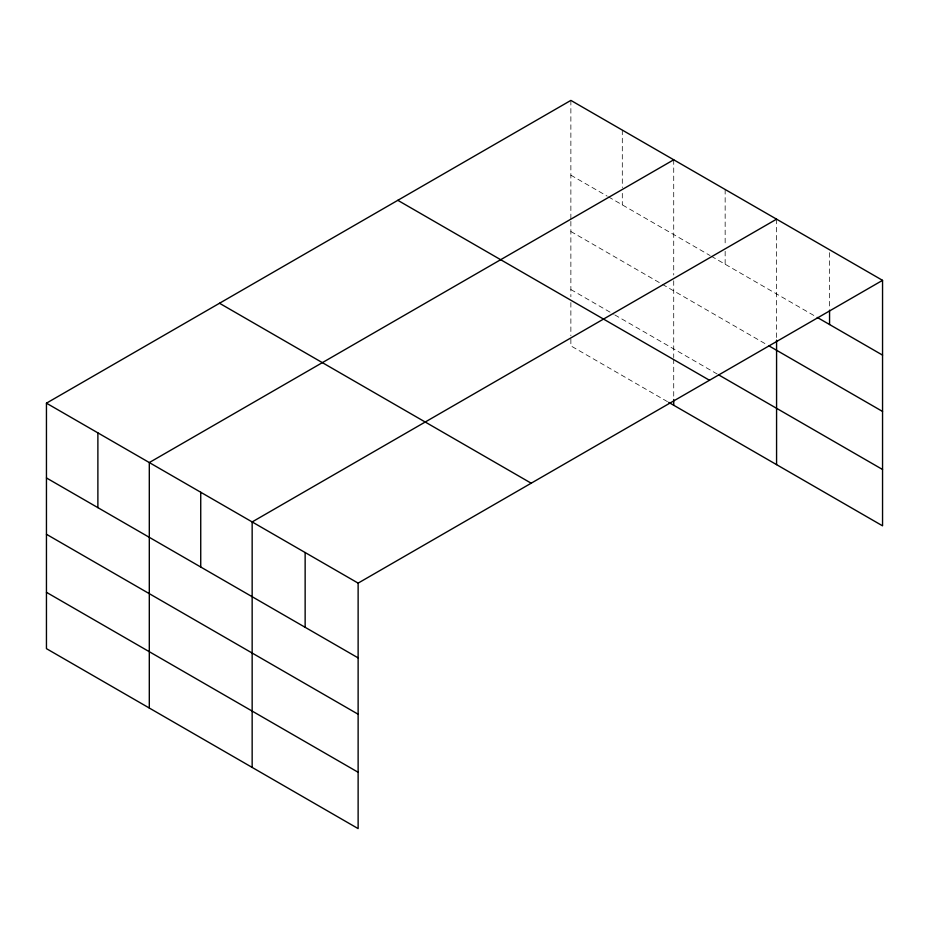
<?xml version="1.0" encoding="UTF-8"?>
<svg xmlns="http://www.w3.org/2000/svg" width="929" height="929" viewBox="0 0 929 929"><rect width="100%" height="100%" fill="white"/><g stroke="black" fill="none" stroke-linecap="round" stroke-linejoin="round"><path stroke-width="0.7" stroke-dasharray="4.64 3.48" d="M570.87 175.175L607.252 196.17M608.507 196.902L710.104 255.556M711.359 256.276L816.01 316.708M570.87 231.507L661.181 283.647M662.435 284.367L767.795 345.205M570.87 289.546L613.523 314.165M614.777 314.896L717.629 374.271M667.452 401.642L570.87 345.878L570.87 337.215M829.562 252.63L829.562 308.707M776.574 219.163L776.574 338.713M725.154 189.481L725.154 245.558M725.154 251.306L725.154 264.242M673.722 159.788L673.722 274.996M673.722 280.779L673.722 357.595M673.722 359.035L673.722 398.042M622.302 130.095L622.302 187.612M622.302 193.36L622.302 204.868M570.87 100.402L570.87 219.952M570.87 221.392L570.87 296.769M570.87 302.54L570.87 335.764"/><path stroke-width="1.39" d="M46.45 403.174L358.129 583.122L358.129 828.598L46.45 648.651L46.45 403.174L570.87 100.402L882.55 280.349L882.55 525.826L668.706 402.362M673.722 159.788L149.302 462.561L149.302 708.037M776.574 219.163L252.154 521.935L252.154 767.412M358.129 583.122L882.55 280.349M817.241 317.416L882.55 355.122M769.049 345.925L882.55 411.454M718.883 375.002L882.55 469.493M397.809 200.316L709.489 380.263M219.511 303.26L531.191 483.208M46.45 477.947L358.129 657.895M46.45 534.28L358.129 714.227M46.45 592.319L358.129 772.266M829.562 310.147L829.562 324.535M776.574 340.165L776.574 464.639M673.722 399.482L673.722 405.265M305.142 552.534L305.142 627.307M200.734 492.254L200.734 567.015M97.882 432.868L97.882 507.64"/></g></svg>
